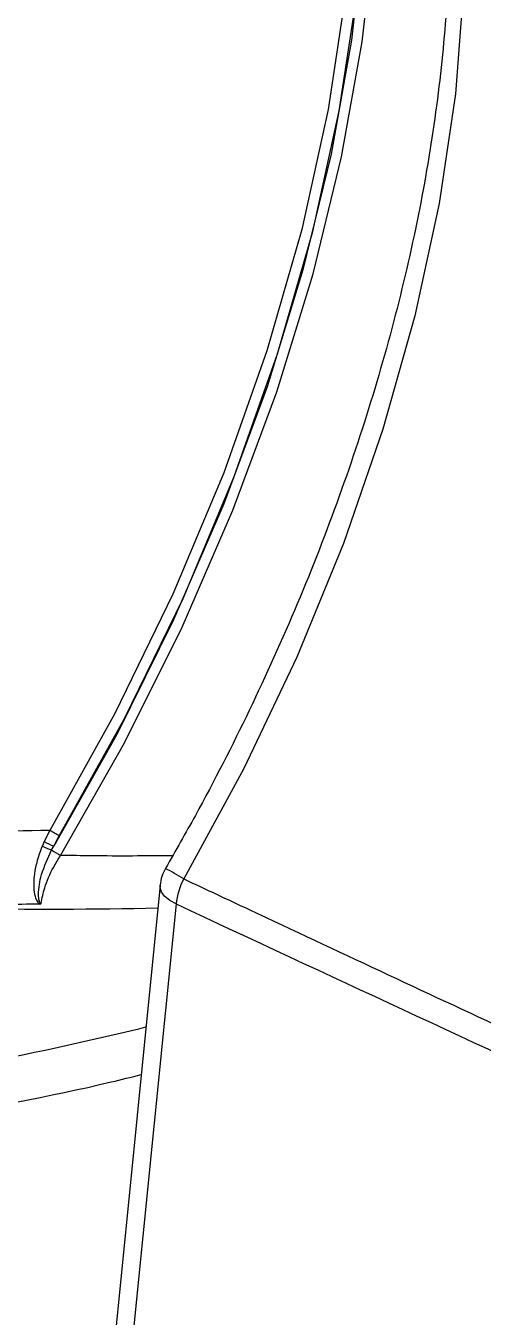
# Model space of a CAD drawing. Extents: x 6 to 134, y 3 to 97.
# Drawn here: x 104.684 to 105.233, y 5.605 to 7.156 of the extents above; entities that cross this region are included whole.
import ezdxf

# ---------------------------------------------------------------- set-up
doc = ezdxf.new("R2010")
doc.units = 0
doc.header["$MEASUREMENT"] = 0
doc.layers.add('OBJECT', color=7, linetype='CONTINUOUS')

msp = doc.modelspace()

# ---------------------------------------------------------------- linework, layer by layer
at = {"layer": 'OBJECT'}
for p, q in [((104.7125, 6.1896), (104.7058, 6.1762)), ((104.7172, 6.1707), (104.7238, 6.1829)), ((104.7058, 6.1762), (104.7035, 6.1709)), ((104.7146, 6.1661), (104.7172, 6.1707)), ((104.8451, 6.1238), (104.7661, 5.3354)), ((104.8643, 6.1012), (104.7853, 5.3127))]:
    msp.add_line(p, q, dxfattribs=at)
at = {"layer": 'OBJECT', "flags": 128}
for points in [[(104.8734, 8.0078), (104.9451, 7.9587), (105.0092, 7.898), (105.0653, 7.8262), (105.1127, 7.7439), (105.1512, 7.6518), (105.1803, 7.5507), (105.1999, 7.4415), (105.2097, 7.325), (105.2097, 7.2024), (105.1999, 7.0746), (105.1803, 6.9428), (105.1512, 6.8081), (105.1127, 6.6716), (105.0653, 6.5345), (105.0092, 6.3979), (104.9451, 6.2632), (104.8734, 6.1313)], [(104.9458, 7.9599), (104.9732, 7.9106), (105.0152, 7.813), (105.0471, 7.7056), (105.0684, 7.5892), (105.0792, 7.4649), (105.0792, 7.3338), (105.0684, 7.1971), (105.0471, 7.056), (105.0152, 6.9118), (104.9732, 6.7658), (104.9215, 6.6193), (104.8604, 6.4735), (104.7905, 6.3299), (104.7125, 6.1896)], [(104.9811, 7.9253), (105.0167, 7.8485), (105.0506, 7.7484), (105.075, 7.6399), (105.0897, 7.5237), (105.0946, 7.4008), (105.0897, 7.2722), (105.075, 7.1391), (105.0506, 7.0023), (105.0167, 6.8631), (104.9736, 6.7227), (104.9216, 6.5821), (104.8612, 6.4424), (104.7929, 6.305), (104.7172, 6.1707)], [(104.7238, 6.1829), (104.8023, 6.3239), (104.8726, 6.4684), (104.934, 6.615), (104.9861, 6.7624), (105.0284, 6.9093), (105.0604, 7.0543), (105.0819, 7.1962), (105.0927, 7.3337), (105.0927, 7.4656), (105.0819, 7.5906), (105.0604, 7.7077), (105.0284, 7.8158), (104.9861, 7.9139), (104.9795, 7.9267)], [(104.7255, 6.1595), (104.8021, 6.2949), (104.8714, 6.4336), (104.9325, 6.5745), (104.9852, 6.7165), (105.0289, 6.8583), (105.0632, 6.9989), (105.0879, 7.137), (105.1029, 7.2715), (105.1079, 7.4013), (105.1029, 7.5253), (105.0879, 7.6426), (105.0632, 7.7521), (105.0289, 7.853), (105.0096, 7.8969)], [(104.8643, 6.1012), (104.8567, 6.1054), (104.8508, 6.1103), (104.8469, 6.1155), (104.8451, 6.1209), (104.8451, 6.1238)]]:
    msp.add_lwpolyline(points, dxfattribs=at)
at = {"layer": 'OBJECT'}
for centre, radius, start, end in [((104.4699, 5.7707), 0.4841, 58.3628, 59.9257), ((104.7363, 6.2321), 0.0695, 241.7521, 251.8127), ((104.7534, 6.2609), 0.0972, 240.6877, 248.1418), ((104.8843, 6.4325), 0.3159, 237.5164, 239.813), ((104.8948, 6.1188), 0.05, 149.9268, 174.2792), ((103.796, 4.2821), 2.1402, 59.7744, 60.4484), ((104.9536, 6.0907), 0.0899, 153.155, 173.3395)]:
    msp.add_arc(centre, radius, start, end, dxfattribs=at)
for centre, major_axis, ratio, start_param, end_param in [((104.8849, 7.0206), (10.7377, -5.0406), 0.070939, 4.74376, 4.794457), ((102.9213, 7.5433), (3.5048, -0.8364), 0.337357, 5.29292, 5.370705), ((100.5163, 8.0486), (5.4469, -1.2998), 0.337357, 5.620083, 5.701952)]:
    msp.add_ellipse(centre, major_axis=major_axis, ratio=ratio, start_param=start_param, end_param=end_param, dxfattribs=at)
for points, knots in [([(104.87, 8.0095), (104.8813, 8.0026), (104.9154, 7.982), (104.9673, 7.9399), (105.0231, 7.8795), (105.0714, 7.8092), (105.1121, 7.7298), (105.1449, 7.642), (105.1694, 7.5462), (105.1857, 7.4434), (105.1935, 7.334), (105.1927, 7.219), (105.1833, 7.0993), (105.1654, 6.9756), (105.139, 6.849), (105.1043, 6.7205), (105.0615, 6.591), (105.0111, 6.4616), (104.9532, 6.3334), (104.8991, 6.2274), (104.8636, 6.1651), (104.8515, 6.1439)], [0, 0, 0, 0, 0.028596, 0.085585, 0.142402, 0.1988, 0.254729, 0.310266, 0.365533, 0.420641, 0.475673, 0.530683, 0.585696, 0.640731, 0.695799, 0.750901, 0.806034, 0.861195, 0.916377, 0.971573, 1, 1, 1, 1]), ([(104.7125, 6.1896), (104.6556, 6.1885), (104.5913, 6.1873), (104.5264, 6.1888), (104.519, 6.189)], [0, 0, 0, 0, 0.885383, 1, 1, 1, 1]), ([(104.7035, 6.1709), (104.7032, 6.1702), (104.6987, 6.1593), (104.6933, 6.1403), (104.6926, 6.1191), (104.6952, 6.1079), (104.6977, 6.1035), (104.6991, 6.1019), (104.7, 6.1012), (104.7002, 6.101)], [0, 0, 0, 0, 0.028983, 0.459948, 0.770711, 0.915817, 0.956931, 0.987075, 1, 1, 1, 1]), ([(104.7021, 6.1019), (104.7021, 6.1019), (104.7019, 6.1019), (104.7016, 6.1019), (104.7013, 6.102), (104.701, 6.1023), (104.7004, 6.103), (104.6992, 6.1064), (104.6985, 6.1174), (104.7019, 6.1385), (104.7101, 6.1562), (104.7146, 6.1661)], [0, 0, 0, 0, 0.004493, 0.008322, 0.01216, 0.01711, 0.025975, 0.054931, 0.183033, 0.547241, 1, 1, 1, 1]), ([(104.7021, 6.1019), (104.7033, 6.1081), (104.706, 6.1223), (104.7148, 6.1423), (104.7226, 6.1549), (104.7255, 6.1595)], [0, 0, 0, 0, 0.32198, 0.752014, 1, 1, 1, 1]), ([(104.8601, 6.1591), (104.8279, 6.1588), (104.7831, 6.1585), (104.7381, 6.1593), (104.7255, 6.1595)], [0, 0, 0, 0, 0.719358, 1, 1, 1, 1]), ([(104.8734, 6.1313), (104.8996, 6.119), (105.0307, 6.0575), (105.2119, 5.9727), (105.3669, 5.9004), (105.4171, 5.8771)], [0, 0, 0, 0, 0.144675, 0.723378, 1, 1, 1, 1]), ([(104.7002, 6.101), (104.6988, 6.101), (104.6674, 6.1004), (104.6359, 6.1002), (104.6059, 6.1001)], [0, 0, 0, 0, 0.0466415, 1, 1, 1, 1]), ([(104.7002, 6.101), (104.7006, 6.1011), (104.7012, 6.1012), (104.7018, 6.1015), (104.7021, 6.1018), (104.7021, 6.1019), (104.7021, 6.1019)], [0, 0, 0, 0, 0.433728, 0.868905, 0.945381, 1, 1, 1, 1]), ([(104.5019, 5.8345), (104.5199, 5.8373), (104.616, 5.8521), (104.7234, 5.8717), (104.8103, 5.8931), (104.8222, 5.8961)], [0, 0, 0, 0, 0.166728, 0.885566, 1, 1, 1, 1])]:
    msp.add_open_spline(points, degree=3, knots=knots, dxfattribs=at)

doc.saveas('drawing.dxf')
